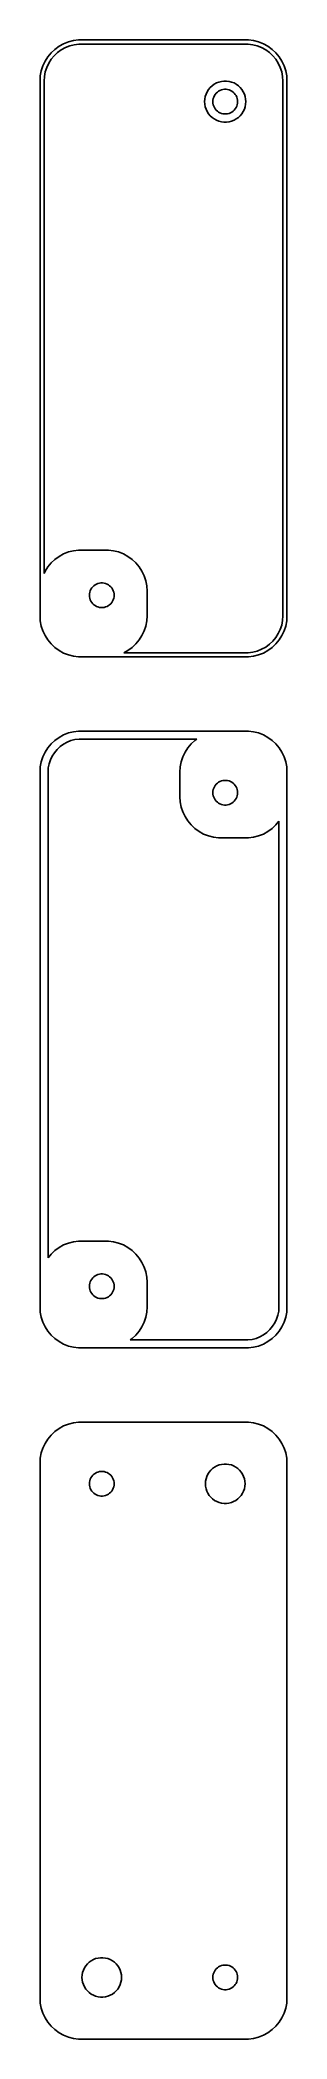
# Model space of a CAD drawing. Header units: metres. Extents: x -15 to 15, y 131 to 373.
import ezdxf

# ---------------------------------------------------------------- set-up
doc = ezdxf.new("R2010")
doc.units = ezdxf.units.M

msp = doc.modelspace()

# ---------------------------------------------------------------- linework, layer by layer
for p, q in [((-13.6448, 371.923), (-14.0451, 371.439)), ((-13.1871, 372.353), (-13.6448, 371.923)), ((-13.2803, 371.58), (-12.8684, 371.967)), ((-12.6791, 372.722), (-13.1871, 372.353)), ((-12.8684, 371.967), (-12.4112, 372.299)), ((-12.1289, 373.024), (-12.6791, 372.722)), ((-12.4112, 372.299), (-11.916, 372.572)), ((-11.5451, 373.255), (-12.1289, 373.024)), ((-11.916, 372.572), (-11.3906, 372.78)), ((-10.9369, 373.411), (-11.5451, 373.255)), ((-11.3906, 372.78), (-10.8432, 372.92)), ((-10.3139, 373.49), (-10.9369, 373.411)), ((-10.8432, 372.92), (-10.2825, 372.991)), ((10.3139, 373.49), (-10.3139, 373.49)), ((-10.2825, 372.991), (10.2825, 372.991)), ((10.2825, 372.991), (10.8432, 372.92)), ((10.9369, 373.411), (10.3139, 373.49)), ((10.8432, 372.92), (11.3906, 372.78)), ((11.5451, 373.255), (10.9369, 373.411)), ((11.3906, 372.78), (11.916, 372.572)), ((12.1289, 373.024), (11.5451, 373.255)), ((11.916, 372.572), (12.4112, 372.299)), ((12.6791, 372.722), (12.1289, 373.024)), ((12.4112, 372.299), (12.8684, 371.967)), ((13.1871, 372.353), (12.6791, 372.722)), ((12.8684, 371.967), (13.2803, 371.58)), ((13.6448, 371.923), (13.1871, 372.353)), ((14.0451, 371.439), (13.6448, 371.923)), ((-14.8429, 369.743), (-14.9606, 369.127)), ((-14.6489, 370.341), (-14.8429, 369.743)), ((-14.3815, 370.909), (-14.6489, 370.341)), ((-14.4645, 369.064), (-14.3586, 369.619)), ((-14.0451, 371.439), (-14.3815, 370.909)), ((-14.3586, 369.619), (-14.184, 370.157)), ((-14.184, 370.157), (-13.9434, 370.668)), ((-13.9434, 370.668), (-13.6406, 371.145)), ((-13.6406, 371.145), (-13.2803, 371.58)), ((13.2803, 371.58), (13.6406, 371.145)), ((13.6406, 371.145), (13.9434, 370.668)), ((13.9434, 370.668), (14.184, 370.157)), ((14.3815, 370.909), (14.0451, 371.439)), ((14.184, 370.157), (14.3586, 369.619)), ((14.3586, 369.619), (14.4645, 369.064)), ((14.6489, 370.341), (14.3815, 370.909)), ((14.8429, 369.743), (14.6489, 370.341)), ((14.9606, 369.127), (14.8429, 369.743)), ((-14.9606, 369.127), (-15, 368.5)), ((-15, 368.5), (-15, 303.5)), ((-14.5, 368.5), (-14.4645, 369.064)), ((-14.5, 308.657), (-14.5, 368.5)), ((5.17555, 366.92), (5.07854, 366.622)), ((5.30922, 367.204), (5.17555, 366.92)), ((5.47745, 367.469), (5.30922, 367.204)), ((5.67757, 367.711), (5.47745, 367.469)), ((5.90643, 367.926), (5.67757, 367.711)), ((6.16043, 368.111), (5.90643, 367.926)), ((6.43555, 368.262), (6.16043, 368.111)), ((6.28647, 366.882), (6.40654, 367.027)), ((6.40654, 367.027), (6.54385, 367.156)), ((6.72745, 368.378), (6.43555, 368.262)), ((6.54385, 367.156), (6.69626, 367.266)), ((6.69626, 367.266), (6.86133, 367.357)), ((7.03154, 368.456), (6.72745, 368.378)), ((6.86133, 367.357), (7.03647, 367.427)), ((7.34302, 368.495), (7.03154, 368.456)), ((7.03647, 367.427), (7.21892, 367.473)), ((7.21892, 367.473), (7.40581, 367.497)), ((7.65697, 368.495), (7.34302, 368.495)), ((7.40581, 367.497), (7.59418, 367.497)), ((7.59418, 367.497), (7.78107, 367.473)), ((7.96844, 368.456), (7.65697, 368.495)), ((7.78107, 367.473), (7.96352, 367.427)), ((7.96352, 367.427), (8.13866, 367.357)), ((8.27254, 368.378), (7.96844, 368.456)), ((8.13866, 367.357), (8.30373, 367.266)), ((8.56444, 368.262), (8.27254, 368.378)), ((8.30373, 367.266), (8.45613, 367.156)), ((8.45613, 367.156), (8.59344, 367.027)), ((8.83955, 368.111), (8.56444, 368.262)), ((8.59344, 367.027), (8.71352, 366.882)), ((9.09355, 367.926), (8.83955, 368.111)), ((9.32242, 367.711), (9.09355, 367.926)), ((9.52254, 367.469), (9.32242, 367.711)), ((9.69077, 367.204), (9.52254, 367.469)), ((9.82443, 366.92), (9.69077, 367.204)), ((9.92145, 366.622), (9.82443, 366.92)), ((14.4645, 369.064), (14.5, 368.5)), ((14.5, 368.5), (14.5, 303.5)), ((15, 368.5), (14.9606, 369.127)), ((15, 303.5), (15, 368.5)), ((5.0197, 366.313), (5, 366)), ((5, 366), (5.0197, 365.687)), ((5.07854, 366.622), (5.0197, 366.313)), ((5.0197, 365.687), (5.07854, 365.378)), ((5.07854, 365.378), (5.17555, 365.08)), ((5.17555, 365.08), (5.30922, 364.796)), ((5.30922, 364.796), (5.47745, 364.531)), ((5.47745, 364.531), (5.67757, 364.289)), ((6, 366), (6.01183, 366.188)), ((6.01183, 365.812), (6, 366)), ((6.01183, 366.188), (6.04712, 366.373)), ((6.04712, 365.627), (6.01183, 365.812)), ((6.04712, 366.373), (6.10533, 366.552)), ((6.10533, 365.448), (6.04712, 365.627)), ((6.10533, 366.552), (6.18553, 366.723)), ((6.18553, 365.277), (6.10533, 365.448)), ((6.18553, 366.723), (6.28647, 366.882)), ((6.28647, 365.118), (6.18553, 365.277)), ((6.40654, 364.973), (6.28647, 365.118)), ((6.54385, 364.844), (6.40654, 364.973)), ((6.69626, 364.734), (6.54385, 364.844)), ((6.86133, 364.643), (6.69626, 364.734)), ((7.03647, 364.573), (6.86133, 364.643)), ((7.21892, 364.527), (7.03647, 364.573)), ((7.40581, 364.503), (7.21892, 364.527)), ((7.59418, 364.503), (7.40581, 364.503)), ((7.78107, 364.527), (7.59418, 364.503)), ((7.96352, 364.573), (7.78107, 364.527)), ((8.13866, 364.643), (7.96352, 364.573)), ((8.30373, 364.734), (8.13866, 364.643)), ((8.45613, 364.844), (8.30373, 364.734)), ((8.59344, 364.973), (8.45613, 364.844)), ((8.71352, 365.118), (8.59344, 364.973)), ((8.71352, 366.882), (8.81445, 366.723)), ((8.81445, 365.277), (8.71352, 365.118)), ((8.81445, 366.723), (8.89465, 366.552)), ((8.89465, 365.448), (8.81445, 365.277)), ((8.89465, 366.552), (8.95287, 366.373)), ((8.95287, 365.627), (8.89465, 365.448)), ((8.95287, 366.373), (8.98816, 366.188)), ((8.98816, 365.812), (8.95287, 365.627)), ((8.98816, 366.188), (9, 366)), ((9, 366), (8.98816, 365.812)), ((9.32242, 364.289), (9.52254, 364.531)), ((9.52254, 364.531), (9.69077, 364.796)), ((9.69077, 364.796), (9.82443, 365.08)), ((9.82443, 365.08), (9.92145, 365.378)), ((9.98029, 366.313), (9.92145, 366.622)), ((9.92145, 365.378), (9.98029, 365.687)), ((10, 366), (9.98029, 366.313)), ((9.98029, 365.687), (10, 366)), ((5.67757, 364.289), (5.90643, 364.074)), ((5.90643, 364.074), (6.16043, 363.889)), ((6.16043, 363.889), (6.43555, 363.738)), ((6.43555, 363.738), (6.72745, 363.622)), ((6.72745, 363.622), (7.03154, 363.544)), ((7.03154, 363.544), (7.34302, 363.505)), ((7.34302, 363.505), (7.65697, 363.505)), ((7.65697, 363.505), (7.96844, 363.544)), ((7.96844, 363.544), (8.27254, 363.622)), ((8.27254, 363.622), (8.56444, 363.738)), ((8.56444, 363.738), (8.83955, 363.889)), ((8.83955, 363.889), (9.09355, 364.074)), ((9.09355, 364.074), (9.32242, 364.289)), ((-12.1289, 311.024), (-12.6791, 310.722)), ((-11.5451, 311.255), (-12.1289, 311.024)), ((-10.9369, 311.411), (-11.5451, 311.255)), ((-10.3139, 311.49), (-10.9369, 311.411)), ((-6.68604, 311.49), (-10.3139, 311.49)), ((-6.06308, 311.411), (-6.68604, 311.49)), ((-5.45491, 311.255), (-6.06308, 311.411)), ((-4.87109, 311.024), (-5.45491, 311.255)), ((-4.32086, 310.722), (-4.87109, 311.024)), ((-14.3815, 308.909), (-14.5, 308.657)), ((-14.0451, 309.439), (-14.3815, 308.909)), ((-13.6448, 309.923), (-14.0451, 309.439)), ((-13.1871, 310.353), (-13.6448, 309.923)), ((-12.6791, 310.722), (-13.1871, 310.353)), ((-3.81287, 310.353), (-4.32086, 310.722)), ((-3.35515, 309.923), (-3.81287, 310.353)), ((-2.95491, 309.439), (-3.35515, 309.923)), ((-2.61845, 308.909), (-2.95491, 309.439)), ((-2.3511, 308.341), (-2.61845, 308.909)), ((-9, 306), (-8.98816, 306.188)), ((-8.98816, 306.188), (-8.95287, 306.373)), ((-8.95287, 306.373), (-8.89465, 306.552)), ((-8.89465, 306.552), (-8.81445, 306.723)), ((-8.81445, 306.723), (-8.71352, 306.882)), ((-8.71352, 306.882), (-8.59344, 307.027)), ((-8.59344, 307.027), (-8.45613, 307.156)), ((-8.45613, 307.156), (-8.30373, 307.266)), ((-8.30373, 307.266), (-8.13866, 307.357)), ((-8.13866, 307.357), (-7.96352, 307.427)), ((-7.96352, 307.427), (-7.78107, 307.473)), ((-7.78107, 307.473), (-7.59418, 307.497)), ((-7.59418, 307.497), (-7.40581, 307.497)), ((-7.40581, 307.497), (-7.21892, 307.473)), ((-7.21892, 307.473), (-7.03647, 307.427)), ((-7.03647, 307.427), (-6.86133, 307.357)), ((-6.86133, 307.357), (-6.69626, 307.266)), ((-6.69626, 307.266), (-6.54385, 307.156)), ((-6.54385, 307.156), (-6.40654, 307.027)), ((-6.40654, 307.027), (-6.28647, 306.882)), ((-6.28647, 306.882), (-6.18553, 306.723)), ((-6.18553, 306.723), (-6.10533, 306.552)), ((-6.10533, 306.552), (-6.04712, 306.373)), ((-6.04712, 306.373), (-6.01183, 306.188)), ((-6.01183, 306.188), (-6, 306)), ((-2.15707, 307.743), (-2.3511, 308.341)), ((-2.03941, 307.127), (-2.15707, 307.743)), ((-2, 306.5), (-2.03941, 307.127)), ((-2, 303.5), (-2, 306.5)), ((-8.98816, 305.812), (-9, 306)), ((-8.95287, 305.627), (-8.98816, 305.812)), ((-8.89465, 305.448), (-8.95287, 305.627)), ((-8.81445, 305.277), (-8.89465, 305.448)), ((-8.71352, 305.118), (-8.81445, 305.277)), ((-8.59344, 304.973), (-8.71352, 305.118)), ((-8.45613, 304.844), (-8.59344, 304.973)), ((-8.30373, 304.734), (-8.45613, 304.844)), ((-8.13866, 304.643), (-8.30373, 304.734)), ((-7.96352, 304.573), (-8.13866, 304.643)), ((-7.78107, 304.527), (-7.96352, 304.573)), ((-7.59418, 304.503), (-7.78107, 304.527)), ((-7.40581, 304.503), (-7.59418, 304.503)), ((-7.21892, 304.527), (-7.40581, 304.503)), ((-7.03647, 304.573), (-7.21892, 304.527)), ((-6.86133, 304.643), (-7.03647, 304.573)), ((-6.69626, 304.734), (-6.86133, 304.643)), ((-6.54385, 304.844), (-6.69626, 304.734)), ((-6.40654, 304.973), (-6.54385, 304.844)), ((-6.28647, 305.118), (-6.40654, 304.973)), ((-6.18553, 305.277), (-6.28647, 305.118)), ((-6.10533, 305.448), (-6.18553, 305.277)), ((-6.04712, 305.627), (-6.10533, 305.448)), ((-6.01183, 305.812), (-6.04712, 305.627)), ((-6, 306), (-6.01183, 305.812)), ((-15, 303.5), (-14.9606, 302.873)), ((-14.9606, 302.873), (-14.8429, 302.257)), ((-14.8429, 302.257), (-14.6489, 301.659)), ((-14.6489, 301.659), (-14.3815, 301.091)), ((-2.61845, 301.091), (-2.3511, 301.659)), ((-2.3511, 301.659), (-2.15707, 302.257)), ((-2.15707, 302.257), (-2.03941, 302.873)), ((-2.03941, 302.873), (-2, 303.5)), ((13.9434, 301.332), (13.6406, 300.855)), ((14.184, 301.843), (13.9434, 301.332)), ((14.3586, 302.381), (14.184, 301.843)), ((14.4645, 302.936), (14.3586, 302.381)), ((14.3815, 301.091), (14.6489, 301.659)), ((14.5, 303.5), (14.4645, 302.936)), ((14.6489, 301.659), (14.8429, 302.257)), ((14.8429, 302.257), (14.9606, 302.873)), ((14.9606, 302.873), (15, 303.5)), ((-14.3815, 301.091), (-14.0451, 300.561)), ((-14.0451, 300.561), (-13.6448, 300.077)), ((-13.6448, 300.077), (-13.1871, 299.647)), ((-13.1871, 299.647), (-12.6791, 299.278)), ((-12.6791, 299.278), (-12.1289, 298.976)), ((-12.1289, 298.976), (-11.5451, 298.745)), ((-4.81104, 299.009), (-4.32086, 299.278)), ((10.2825, 299.009), (-4.81104, 299.009)), ((-4.32086, 299.278), (-3.81287, 299.647)), ((-3.81287, 299.647), (-3.35515, 300.077)), ((-3.35515, 300.077), (-2.95491, 300.561)), ((-2.95491, 300.561), (-2.61845, 301.091)), ((10.8432, 299.08), (10.2825, 299.009)), ((11.3906, 299.22), (10.8432, 299.08)), ((11.916, 299.428), (11.3906, 299.22)), ((11.5451, 298.745), (12.1289, 298.976)), ((12.4112, 299.701), (11.916, 299.428)), ((12.1289, 298.976), (12.6791, 299.278)), ((12.8684, 300.033), (12.4112, 299.701)), ((12.6791, 299.278), (13.1871, 299.647)), ((13.2803, 300.42), (12.8684, 300.033)), ((13.1871, 299.647), (13.6448, 300.077)), ((13.6406, 300.855), (13.2803, 300.42)), ((13.6448, 300.077), (14.0451, 300.561)), ((14.0451, 300.561), (14.3815, 301.091)), ((-11.5451, 298.745), (-10.9369, 298.589)), ((-10.9369, 298.589), (-10.3139, 298.51)), ((-10.3139, 298.51), (10.3139, 298.51)), ((10.3139, 298.51), (10.9369, 298.589)), ((10.9369, 298.589), (11.5451, 298.745)), ((-11.5451, 289.255), (-12.1289, 289.024)), ((-10.9369, 289.411), (-11.5451, 289.255)), ((-10.3139, 289.49), (-10.9369, 289.411)), ((10.3139, 289.49), (-10.3139, 289.49)), ((10.9369, 289.411), (10.3139, 289.49)), ((11.5451, 289.255), (10.9369, 289.411)), ((12.1289, 289.024), (11.5451, 289.255)), ((-14.3815, 286.909), (-14.6489, 286.341)), ((-14.0451, 287.439), (-14.3815, 286.909)), ((-13.6448, 287.923), (-14.0451, 287.439)), ((-13.1871, 288.353), (-13.6448, 287.923)), ((-13.5248, 286.438), (-13.2542, 286.864)), ((-13.2542, 286.864), (-12.9322, 287.254)), ((-12.6791, 288.722), (-13.1871, 288.353)), ((-12.9322, 287.254), (-12.5639, 287.599)), ((-12.1289, 289.024), (-12.6791, 288.722)), ((-12.5639, 287.599), (-12.1553, 287.896)), ((-12.1553, 287.896), (-11.7126, 288.14)), ((-11.7126, 288.14), (-11.243, 288.326)), ((-11.243, 288.326), (-10.7537, 288.451)), ((-10.7537, 288.451), (-10.2526, 288.514)), ((-10.2526, 288.514), (4.03568, 288.514)), ((2.61845, 286.909), (2.3511, 286.341)), ((2.95491, 287.439), (2.61845, 286.909)), ((3.35515, 287.923), (2.95491, 287.439)), ((3.81287, 288.353), (3.35515, 287.923)), ((4.03568, 288.514), (3.81287, 288.353)), ((12.6791, 288.722), (12.1289, 289.024)), ((13.1871, 288.353), (12.6791, 288.722)), ((13.6448, 287.923), (13.1871, 288.353)), ((14.0451, 287.439), (13.6448, 287.923)), ((14.3815, 286.909), (14.0451, 287.439)), ((14.6489, 286.341), (14.3815, 286.909)), ((-14.9606, 285.127), (-15, 284.5)), ((-15, 284.5), (-15, 219.5)), ((-14.8429, 285.743), (-14.9606, 285.127)), ((-14.6489, 286.341), (-14.8429, 285.743)), ((-14.0224, 284.5), (-13.9907, 285.004)), ((-14.0224, 225.466), (-14.0224, 284.5)), ((-13.9907, 285.004), (-13.896, 285.5)), ((-13.896, 285.5), (-13.7399, 285.981)), ((-13.7399, 285.981), (-13.5248, 286.438)), ((2.03941, 285.127), (2, 284.5)), ((2, 284.5), (2, 281.5)), ((2.15707, 285.743), (2.03941, 285.127)), ((2.3511, 286.341), (2.15707, 285.743)), ((14.8429, 285.743), (14.6489, 286.341)), ((14.9606, 285.127), (14.8429, 285.743)), ((15, 284.5), (14.9606, 285.127)), ((15, 219.5), (15, 284.5)), ((6, 282), (6.01183, 282.188)), ((6.01183, 281.812), (6, 282)), ((6.01183, 282.188), (6.04712, 282.373)), ((6.04712, 282.373), (6.10533, 282.552)), ((6.10533, 282.552), (6.18553, 282.723)), ((6.18553, 282.723), (6.28647, 282.882)), ((6.28647, 282.882), (6.40654, 283.027)), ((6.40654, 283.027), (6.54385, 283.156)), ((6.54385, 283.156), (6.69626, 283.266)), ((6.69626, 283.266), (6.86133, 283.357)), ((6.86133, 283.357), (7.03647, 283.427)), ((7.03647, 283.427), (7.21892, 283.473)), ((7.21892, 283.473), (7.40581, 283.497)), ((7.40581, 283.497), (7.59418, 283.497)), ((7.59418, 283.497), (7.78107, 283.473)), ((7.78107, 283.473), (7.96352, 283.427)), ((7.96352, 283.427), (8.13866, 283.357)), ((8.13866, 283.357), (8.30373, 283.266)), ((8.30373, 283.266), (8.45613, 283.156)), ((8.45613, 283.156), (8.59344, 283.027)), ((8.59344, 283.027), (8.71352, 282.882)), ((8.71352, 282.882), (8.81445, 282.723)), ((8.81445, 282.723), (8.89465, 282.552)), ((8.89465, 282.552), (8.95287, 282.373)), ((8.95287, 282.373), (8.98816, 282.188)), ((8.98816, 282.188), (9, 282)), ((9, 282), (8.98816, 281.812)), ((2, 281.5), (2.03941, 280.873)), ((2.03941, 280.873), (2.15707, 280.257)), ((2.15707, 280.257), (2.3511, 279.659)), ((2.3511, 279.659), (2.61845, 279.091)), ((6.04712, 281.627), (6.01183, 281.812)), ((6.10533, 281.448), (6.04712, 281.627)), ((6.18553, 281.277), (6.10533, 281.448)), ((6.28647, 281.118), (6.18553, 281.277)), ((6.40654, 280.973), (6.28647, 281.118)), ((6.54385, 280.844), (6.40654, 280.973)), ((6.69626, 280.734), (6.54385, 280.844)), ((6.86133, 280.643), (6.69626, 280.734)), ((7.03647, 280.573), (6.86133, 280.643)), ((7.21892, 280.527), (7.03647, 280.573)), ((7.40581, 280.503), (7.21892, 280.527)), ((7.59418, 280.503), (7.40581, 280.503)), ((7.78107, 280.527), (7.59418, 280.503)), ((7.96352, 280.573), (7.78107, 280.527)), ((8.13866, 280.643), (7.96352, 280.573)), ((8.30373, 280.734), (8.13866, 280.643)), ((8.45613, 280.844), (8.30373, 280.734)), ((8.59344, 280.973), (8.45613, 280.844)), ((8.71352, 281.118), (8.59344, 280.973)), ((8.81445, 281.277), (8.71352, 281.118)), ((8.89465, 281.448), (8.81445, 281.277)), ((8.95287, 281.627), (8.89465, 281.448)), ((8.98816, 281.812), (8.95287, 281.627)), ((2.61845, 279.091), (2.95491, 278.561)), ((2.95491, 278.561), (3.35515, 278.077)), ((3.35515, 278.077), (3.81287, 277.647)), ((3.81287, 277.647), (4.32086, 277.278)), ((4.32086, 277.278), (4.87109, 276.976)), ((12.1289, 276.976), (12.6791, 277.278)), ((12.6791, 277.278), (13.1871, 277.647)), ((13.1871, 277.647), (13.6448, 278.077)), ((13.6448, 278.077), (14.0224, 278.534)), ((14.0224, 278.534), (14.0224, 219.5)), ((4.87109, 276.976), (5.45491, 276.745)), ((5.45491, 276.745), (6.06308, 276.589)), ((6.06308, 276.589), (6.68604, 276.51)), ((6.68604, 276.51), (10.3139, 276.51)), ((10.3139, 276.51), (10.9369, 276.589)), ((10.9369, 276.589), (11.5451, 276.745)), ((11.5451, 276.745), (12.1289, 276.976)), ((-13.1871, 226.353), (-13.6448, 225.923)), ((-12.6791, 226.722), (-13.1871, 226.353)), ((-12.1289, 227.024), (-12.6791, 226.722)), ((-11.5451, 227.255), (-12.1289, 227.024)), ((-10.9369, 227.411), (-11.5451, 227.255)), ((-10.3139, 227.49), (-10.9369, 227.411)), ((-6.68604, 227.49), (-10.3139, 227.49)), ((-6.06308, 227.411), (-6.68604, 227.49)), ((-5.45491, 227.255), (-6.06308, 227.411)), ((-4.87109, 227.024), (-5.45491, 227.255)), ((-4.32086, 226.722), (-4.87109, 227.024)), ((-3.81287, 226.353), (-4.32086, 226.722)), ((-3.35515, 225.923), (-3.81287, 226.353)), ((-13.6448, 225.923), (-14.0224, 225.466)), ((-2.95491, 225.439), (-3.35515, 225.923)), ((-2.61845, 224.909), (-2.95491, 225.439)), ((-2.3511, 224.341), (-2.61845, 224.909)), ((-2.15707, 223.743), (-2.3511, 224.341)), ((-2.03941, 223.127), (-2.15707, 223.743)), ((-9, 222), (-8.98816, 222.188)), ((-8.98816, 221.812), (-9, 222)), ((-8.98816, 222.188), (-8.95287, 222.373)), ((-8.95287, 221.627), (-8.98816, 221.812)), ((-8.95287, 222.373), (-8.89465, 222.552)), ((-8.89465, 221.448), (-8.95287, 221.627)), ((-8.89465, 222.552), (-8.81445, 222.723)), ((-8.81445, 221.277), (-8.89465, 221.448)), ((-8.81445, 222.723), (-8.71352, 222.882)), ((-8.71352, 221.118), (-8.81445, 221.277)), ((-8.71352, 222.882), (-8.59344, 223.027)), ((-8.59344, 220.973), (-8.71352, 221.118)), ((-8.59344, 223.027), (-8.45613, 223.156)), ((-8.45613, 223.156), (-8.30373, 223.266)), ((-8.30373, 223.266), (-8.13866, 223.357)), ((-8.13866, 223.357), (-7.96352, 223.427)), ((-7.96352, 223.427), (-7.78107, 223.473)), ((-7.78107, 223.473), (-7.59418, 223.497)), ((-7.59418, 223.497), (-7.40581, 223.497)), ((-7.40581, 223.497), (-7.21892, 223.473)), ((-7.21892, 223.473), (-7.03647, 223.427)), ((-7.03647, 223.427), (-6.86133, 223.357)), ((-6.86133, 223.357), (-6.69626, 223.266)), ((-6.69626, 223.266), (-6.54385, 223.156)), ((-6.54385, 223.156), (-6.40654, 223.027)), ((-6.40654, 223.027), (-6.28647, 222.882)), ((-6.28647, 221.118), (-6.40654, 220.973)), ((-6.28647, 222.882), (-6.18553, 222.723)), ((-6.18553, 221.277), (-6.28647, 221.118)), ((-6.18553, 222.723), (-6.10533, 222.552)), ((-6.10533, 221.448), (-6.18553, 221.277)), ((-6.10533, 222.552), (-6.04712, 222.373)), ((-6.04712, 221.627), (-6.10533, 221.448)), ((-6.04712, 222.373), (-6.01183, 222.188)), ((-6.01183, 221.812), (-6.04712, 221.627)), ((-6.01183, 222.188), (-6, 222)), ((-6, 222), (-6.01183, 221.812)), ((-2, 222.5), (-2.03941, 223.127)), ((-2, 219.5), (-2, 222.5)), ((-15, 219.5), (-14.9606, 218.873)), ((-14.9606, 218.873), (-14.8429, 218.257)), ((-8.45613, 220.844), (-8.59344, 220.973)), ((-8.30373, 220.734), (-8.45613, 220.844)), ((-8.13866, 220.643), (-8.30373, 220.734)), ((-7.96352, 220.573), (-8.13866, 220.643)), ((-7.78107, 220.527), (-7.96352, 220.573)), ((-7.59418, 220.503), (-7.78107, 220.527)), ((-7.40581, 220.503), (-7.59418, 220.503)), ((-7.21892, 220.527), (-7.40581, 220.503)), ((-7.03647, 220.573), (-7.21892, 220.527)), ((-6.86133, 220.643), (-7.03647, 220.573)), ((-6.69626, 220.734), (-6.86133, 220.643)), ((-6.54385, 220.844), (-6.69626, 220.734)), ((-6.40654, 220.973), (-6.54385, 220.844)), ((-2.15707, 218.257), (-2.03941, 218.873)), ((-2.03941, 218.873), (-2, 219.5)), ((13.9907, 218.996), (13.896, 218.5)), ((14.0224, 219.5), (13.9907, 218.996)), ((14.8429, 218.257), (14.9606, 218.873)), ((14.9606, 218.873), (15, 219.5)), ((-14.8429, 218.257), (-14.6489, 217.659)), ((-14.6489, 217.659), (-14.3815, 217.091)), ((-14.3815, 217.091), (-14.0451, 216.561)), ((-14.0451, 216.561), (-13.6448, 216.077)), ((-3.35515, 216.077), (-2.95491, 216.561)), ((-2.95491, 216.561), (-2.61845, 217.091)), ((-2.61845, 217.091), (-2.3511, 217.659)), ((-2.3511, 217.659), (-2.15707, 218.257)), ((12.5639, 216.401), (12.1553, 216.104)), ((12.9322, 216.746), (12.5639, 216.401)), ((13.2542, 217.136), (12.9322, 216.746)), ((13.5248, 217.562), (13.2542, 217.136)), ((13.7399, 218.019), (13.5248, 217.562)), ((13.6448, 216.077), (14.0451, 216.561)), ((13.896, 218.5), (13.7399, 218.019)), ((14.0451, 216.561), (14.3815, 217.091)), ((14.3815, 217.091), (14.6489, 217.659)), ((14.6489, 217.659), (14.8429, 218.257)), ((-13.6448, 216.077), (-13.1871, 215.647)), ((-13.1871, 215.647), (-12.6791, 215.278)), ((-12.6791, 215.278), (-12.1289, 214.976)), ((-12.1289, 214.976), (-11.5451, 214.745)), ((-11.5451, 214.745), (-10.9369, 214.589)), ((-10.9369, 214.589), (-10.3139, 214.51)), ((-10.3139, 214.51), (10.3139, 214.51)), ((-4.03568, 215.486), (-3.81287, 215.647)), ((10.2526, 215.486), (-4.03568, 215.486)), ((-3.81287, 215.647), (-3.35515, 216.077)), ((10.7537, 215.549), (10.2526, 215.486)), ((10.3139, 214.51), (10.9369, 214.589)), ((11.243, 215.674), (10.7537, 215.549)), ((10.9369, 214.589), (11.5451, 214.745)), ((11.7126, 215.86), (11.243, 215.674)), ((11.5451, 214.745), (12.1289, 214.976)), ((12.1553, 216.104), (11.7126, 215.86)), ((12.1289, 214.976), (12.6791, 215.278)), ((12.6791, 215.278), (13.1871, 215.647)), ((13.1871, 215.647), (13.6448, 216.077)), ((-13.1871, 204.353), (-13.6448, 203.923)), ((-12.6791, 204.722), (-13.1871, 204.353)), ((-12.1289, 205.024), (-12.6791, 204.722)), ((-11.5451, 205.255), (-12.1289, 205.024)), ((-10.9369, 205.411), (-11.5451, 205.255)), ((-10.3139, 205.49), (-10.9369, 205.411)), ((10.3139, 205.49), (-10.3139, 205.49)), ((10.9369, 205.411), (10.3139, 205.49)), ((11.5451, 205.255), (10.9369, 205.411)), ((12.1289, 205.024), (11.5451, 205.255)), ((12.6791, 204.722), (12.1289, 205.024)), ((13.1871, 204.353), (12.6791, 204.722)), ((13.6448, 203.923), (13.1871, 204.353)), ((-14.8429, 201.743), (-14.9606, 201.127)), ((-14.6489, 202.341), (-14.8429, 201.743)), ((-14.3815, 202.909), (-14.6489, 202.341)), ((-14.0451, 203.439), (-14.3815, 202.909)), ((-13.6448, 203.923), (-14.0451, 203.439)), ((14.0451, 203.439), (13.6448, 203.923)), ((14.3815, 202.909), (14.0451, 203.439)), ((14.6489, 202.341), (14.3815, 202.909)), ((14.8429, 201.743), (14.6489, 202.341)), ((14.9606, 201.127), (14.8429, 201.743)), ((-14.9606, 201.127), (-15, 200.5)), ((-15, 200.5), (-15, 135.5)), ((-8.45613, 199.156), (-8.30373, 199.266)), ((-8.30373, 199.266), (-8.13866, 199.357)), ((-8.13866, 199.357), (-7.96352, 199.427)), ((-7.96352, 199.427), (-7.78107, 199.473)), ((-7.78107, 199.473), (-7.59418, 199.497)), ((-7.59418, 199.497), (-7.40581, 199.497)), ((-7.40581, 199.497), (-7.21892, 199.473)), ((-7.21892, 199.473), (-7.03647, 199.427)), ((-7.03647, 199.427), (-6.86133, 199.357)), ((-6.86133, 199.357), (-6.69626, 199.266)), ((-6.69626, 199.266), (-6.54385, 199.156)), ((5.39685, 199.156), (5.55835, 199.411)), ((5.55835, 199.411), (5.75047, 199.643)), ((5.75047, 199.643), (5.97017, 199.849)), ((5.97017, 199.849), (6.214, 200.026)), ((6.214, 200.026), (6.47812, 200.172)), ((6.47812, 200.172), (6.75835, 200.283)), ((6.75835, 200.283), (7.05028, 200.357)), ((7.05028, 200.357), (7.34929, 200.395)), ((7.34929, 200.395), (7.6507, 200.395)), ((7.6507, 200.395), (7.94971, 200.357)), ((7.94971, 200.357), (8.24164, 200.283)), ((8.24164, 200.283), (8.52187, 200.172)), ((8.52187, 200.172), (8.78598, 200.026)), ((8.78598, 200.026), (9.02982, 199.849)), ((9.02982, 199.849), (9.24951, 199.643)), ((9.24951, 199.643), (9.44164, 199.411)), ((9.44164, 199.411), (9.60313, 199.156)), ((15, 200.5), (14.9606, 201.127)), ((15, 135.5), (15, 200.5)), ((-9, 198), (-8.98816, 198.188)), ((-8.98816, 197.812), (-9, 198)), ((-8.98816, 198.188), (-8.95287, 198.373)), ((-8.95287, 197.627), (-8.98816, 197.812)), ((-8.95287, 198.373), (-8.89465, 198.552)), ((-8.89465, 197.448), (-8.95287, 197.627)), ((-8.89465, 198.552), (-8.81445, 198.723)), ((-8.81445, 197.277), (-8.89465, 197.448)), ((-8.81445, 198.723), (-8.71352, 198.882)), ((-8.71352, 197.118), (-8.81445, 197.277)), ((-8.71352, 198.882), (-8.59344, 199.027)), ((-8.59344, 196.973), (-8.71352, 197.118)), ((-8.59344, 199.027), (-8.45613, 199.156)), ((-8.45613, 196.844), (-8.59344, 196.973)), ((-8.30373, 196.734), (-8.45613, 196.844)), ((-6.54385, 196.844), (-6.69626, 196.734)), ((-6.54385, 199.156), (-6.40654, 199.027)), ((-6.40654, 196.973), (-6.54385, 196.844)), ((-6.40654, 199.027), (-6.28647, 198.882)), ((-6.28647, 197.118), (-6.40654, 196.973)), ((-6.28647, 198.882), (-6.18553, 198.723)), ((-6.18553, 197.277), (-6.28647, 197.118)), ((-6.18553, 198.723), (-6.10533, 198.552)), ((-6.10533, 197.448), (-6.18553, 197.277)), ((-6.10533, 198.552), (-6.04712, 198.373)), ((-6.04712, 197.627), (-6.10533, 197.448)), ((-6.04712, 198.373), (-6.01183, 198.188)), ((-6.01183, 197.812), (-6.04712, 197.627)), ((-6.01183, 198.188), (-6, 198)), ((-6, 198), (-6.01183, 197.812)), ((5.09999, 198), (5.11891, 198.301)), ((5.11891, 197.699), (5.09999, 198)), ((5.11891, 198.301), (5.1754, 198.597)), ((5.1754, 197.403), (5.11891, 197.699)), ((5.1754, 198.597), (5.26852, 198.883)), ((5.26852, 197.117), (5.1754, 197.403)), ((5.26852, 198.883), (5.39685, 199.156)), ((5.39685, 196.844), (5.26852, 197.117)), ((5.55835, 196.589), (5.39685, 196.844)), ((9.60313, 196.844), (9.44164, 196.589)), ((9.60313, 199.156), (9.73146, 198.883)), ((9.73146, 197.117), (9.60313, 196.844)), ((9.73146, 198.883), (9.82458, 198.597)), ((9.82458, 197.403), (9.73146, 197.117)), ((9.82458, 198.597), (9.88107, 198.301)), ((9.88107, 197.699), (9.82458, 197.403)), ((9.88107, 198.301), (9.89999, 198)), ((9.89999, 198), (9.88107, 197.699)), ((-8.13866, 196.643), (-8.30373, 196.734)), ((-7.96352, 196.573), (-8.13866, 196.643)), ((-7.78107, 196.527), (-7.96352, 196.573)), ((-7.59418, 196.503), (-7.78107, 196.527)), ((-7.40581, 196.503), (-7.59418, 196.503)), ((-7.21892, 196.527), (-7.40581, 196.503)), ((-7.03647, 196.573), (-7.21892, 196.527)), ((-6.86133, 196.643), (-7.03647, 196.573)), ((-6.69626, 196.734), (-6.86133, 196.643)), ((5.75047, 196.357), (5.55835, 196.589)), ((5.97017, 196.151), (5.75047, 196.357)), ((6.214, 195.974), (5.97017, 196.151)), ((6.47812, 195.828), (6.214, 195.974)), ((6.75835, 195.717), (6.47812, 195.828)), ((7.05028, 195.643), (6.75835, 195.717)), ((7.34929, 195.605), (7.05028, 195.643)), ((7.6507, 195.605), (7.34929, 195.605)), ((7.94971, 195.643), (7.6507, 195.605)), ((8.24164, 195.717), (7.94971, 195.643)), ((8.52187, 195.828), (8.24164, 195.717)), ((8.78598, 195.974), (8.52187, 195.828)), ((9.02982, 196.151), (8.78598, 195.974)), ((9.24951, 196.357), (9.02982, 196.151)), ((9.44164, 196.589), (9.24951, 196.357)), ((-9.88107, 138.301), (-9.82458, 138.597)), ((-9.82458, 138.597), (-9.73146, 138.883)), ((-9.73146, 138.883), (-9.60313, 139.156)), ((-9.60313, 139.156), (-9.44164, 139.411)), ((-9.44164, 139.411), (-9.24951, 139.643)), ((-9.24951, 139.643), (-9.02982, 139.849)), ((-9.02982, 139.849), (-8.78598, 140.026)), ((-8.78598, 140.026), (-8.52187, 140.172)), ((-8.52187, 140.172), (-8.24164, 140.283)), ((-8.24164, 140.283), (-7.94971, 140.357)), ((-7.94971, 140.357), (-7.6507, 140.395)), ((-7.6507, 140.395), (-7.34929, 140.395)), ((-7.34929, 140.395), (-7.05028, 140.357)), ((-7.05028, 140.357), (-6.75835, 140.283)), ((-6.75835, 140.283), (-6.47812, 140.172)), ((-6.47812, 140.172), (-6.214, 140.026)), ((-6.214, 140.026), (-5.97017, 139.849)), ((-5.97017, 139.849), (-5.75047, 139.643)), ((-5.75047, 139.643), (-5.55835, 139.411)), ((-5.55835, 139.411), (-5.39685, 139.156)), ((-5.39685, 139.156), (-5.26852, 138.883)), ((-5.26852, 138.883), (-5.1754, 138.597)), ((-5.1754, 138.597), (-5.11891, 138.301)), ((6.04712, 138.373), (6.10533, 138.552)), ((6.10533, 138.552), (6.18553, 138.723)), ((6.18553, 138.723), (6.28647, 138.882)), ((6.28647, 138.882), (6.40654, 139.027)), ((6.40654, 139.027), (6.54385, 139.156)), ((6.54385, 139.156), (6.69626, 139.266)), ((6.69626, 139.266), (6.86133, 139.357)), ((6.86133, 139.357), (7.03647, 139.427)), ((7.03647, 139.427), (7.21892, 139.473)), ((7.21892, 139.473), (7.40581, 139.497)), ((7.40581, 139.497), (7.59418, 139.497)), ((7.59418, 139.497), (7.78107, 139.473)), ((7.78107, 139.473), (7.96352, 139.427)), ((7.96352, 139.427), (8.13866, 139.357)), ((8.13866, 139.357), (8.30373, 139.266)), ((8.30373, 139.266), (8.45613, 139.156)), ((8.45613, 139.156), (8.59344, 139.027)), ((8.59344, 139.027), (8.71352, 138.882)), ((8.71352, 138.882), (8.81445, 138.723)), ((8.81445, 138.723), (8.89465, 138.552)), ((8.89465, 138.552), (8.95287, 138.373)), ((-9.89999, 138), (-9.88107, 138.301)), ((-9.88107, 137.699), (-9.89999, 138)), ((-9.82458, 137.403), (-9.88107, 137.699)), ((-9.73146, 137.117), (-9.82458, 137.403)), ((-9.60313, 136.844), (-9.73146, 137.117)), ((-9.44164, 136.589), (-9.60313, 136.844)), ((-9.24951, 136.357), (-9.44164, 136.589)), ((-9.02982, 136.151), (-9.24951, 136.357)), ((-8.78598, 135.974), (-9.02982, 136.151)), ((-5.97017, 136.151), (-6.214, 135.974)), ((-5.75047, 136.357), (-5.97017, 136.151)), ((-5.55835, 136.589), (-5.75047, 136.357)), ((-5.39685, 136.844), (-5.55835, 136.589)), ((-5.26852, 137.117), (-5.39685, 136.844)), ((-5.1754, 137.403), (-5.26852, 137.117)), ((-5.11891, 137.699), (-5.1754, 137.403)), ((-5.11891, 138.301), (-5.09999, 138)), ((-5.09999, 138), (-5.11891, 137.699)), ((6, 138), (6.01183, 138.188)), ((6.01183, 137.812), (6, 138)), ((6.01183, 138.188), (6.04712, 138.373)), ((6.04712, 137.627), (6.01183, 137.812)), ((6.10533, 137.448), (6.04712, 137.627)), ((6.18553, 137.277), (6.10533, 137.448)), ((6.28647, 137.118), (6.18553, 137.277)), ((6.40654, 136.973), (6.28647, 137.118)), ((6.54385, 136.844), (6.40654, 136.973)), ((6.69626, 136.734), (6.54385, 136.844)), ((6.86133, 136.643), (6.69626, 136.734)), ((7.03647, 136.573), (6.86133, 136.643)), ((7.21892, 136.527), (7.03647, 136.573)), ((7.40581, 136.503), (7.21892, 136.527)), ((7.59418, 136.503), (7.40581, 136.503)), ((7.78107, 136.527), (7.59418, 136.503)), ((7.96352, 136.573), (7.78107, 136.527)), ((8.13866, 136.643), (7.96352, 136.573)), ((8.30373, 136.734), (8.13866, 136.643)), ((8.45613, 136.844), (8.30373, 136.734)), ((8.59344, 136.973), (8.45613, 136.844)), ((8.71352, 137.118), (8.59344, 136.973)), ((8.81445, 137.277), (8.71352, 137.118)), ((8.89465, 137.448), (8.81445, 137.277)), ((8.95287, 137.627), (8.89465, 137.448)), ((8.95287, 138.373), (8.98816, 138.188)), ((8.98816, 137.812), (8.95287, 137.627)), ((8.98816, 138.188), (9, 138)), ((9, 138), (8.98816, 137.812)), ((-15, 135.5), (-14.9606, 134.873)), ((-14.9606, 134.873), (-14.8429, 134.257)), ((-14.8429, 134.257), (-14.6489, 133.659)), ((-14.6489, 133.659), (-14.3815, 133.091)), ((-8.52187, 135.828), (-8.78598, 135.974)), ((-8.24164, 135.717), (-8.52187, 135.828)), ((-7.94971, 135.643), (-8.24164, 135.717)), ((-7.6507, 135.605), (-7.94971, 135.643)), ((-7.34929, 135.605), (-7.6507, 135.605)), ((-7.05028, 135.643), (-7.34929, 135.605)), ((-6.75835, 135.717), (-7.05028, 135.643)), ((-6.47812, 135.828), (-6.75835, 135.717)), ((-6.214, 135.974), (-6.47812, 135.828)), ((14.3815, 133.091), (14.6489, 133.659)), ((14.6489, 133.659), (14.8429, 134.257)), ((14.8429, 134.257), (14.9606, 134.873)), ((14.9606, 134.873), (15, 135.5)), ((-14.3815, 133.091), (-14.0451, 132.561)), ((-14.0451, 132.561), (-13.6448, 132.077)), ((-13.6448, 132.077), (-13.1871, 131.647)), ((-13.1871, 131.647), (-12.6791, 131.278)), ((-12.6791, 131.278), (-12.1289, 130.976)), ((12.1289, 130.976), (12.6791, 131.278)), ((12.6791, 131.278), (13.1871, 131.647)), ((13.1871, 131.647), (13.6448, 132.077)), ((13.6448, 132.077), (14.0451, 132.561)), ((14.0451, 132.561), (14.3815, 133.091)), ((-12.1289, 130.976), (-11.5451, 130.745)), ((-11.5451, 130.745), (-10.9369, 130.589)), ((-10.9369, 130.589), (-10.3139, 130.51)), ((-10.3139, 130.51), (10.3139, 130.51)), ((10.3139, 130.51), (10.9369, 130.589)), ((10.9369, 130.589), (11.5451, 130.745)), ((11.5451, 130.745), (12.1289, 130.976))]:
    msp.add_line(p, q)

doc.saveas('drawing.dxf')
